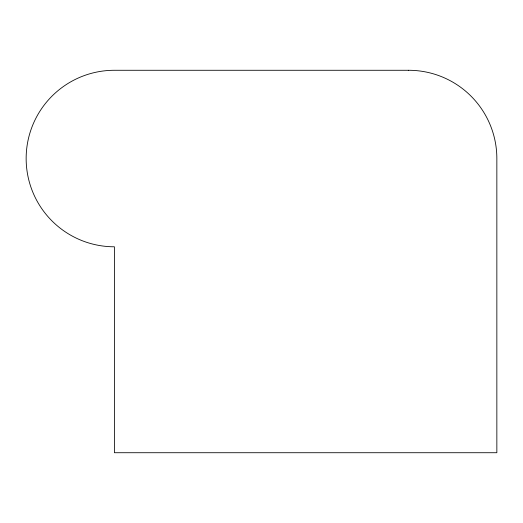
<?xml version="1.0" encoding="UTF-8"?>
<svg xmlns="http://www.w3.org/2000/svg" width="523" height="523" viewBox="0 0 523 523"><rect width="100%" height="100%" fill="white"/><g stroke="black" fill="none" stroke-linecap="round" stroke-linejoin="round"><path stroke-width="0.78" d="M408.594 70.278L114.406 70.278A88.256 88.256 0 0 0 26.15 158.534A88.256 88.256 0 0 0 114.406 246.791L114.406 452.722L496.85 452.722L496.85 158.534A88.256 88.256 0 0 0 408.594 70.278"/></g></svg>
